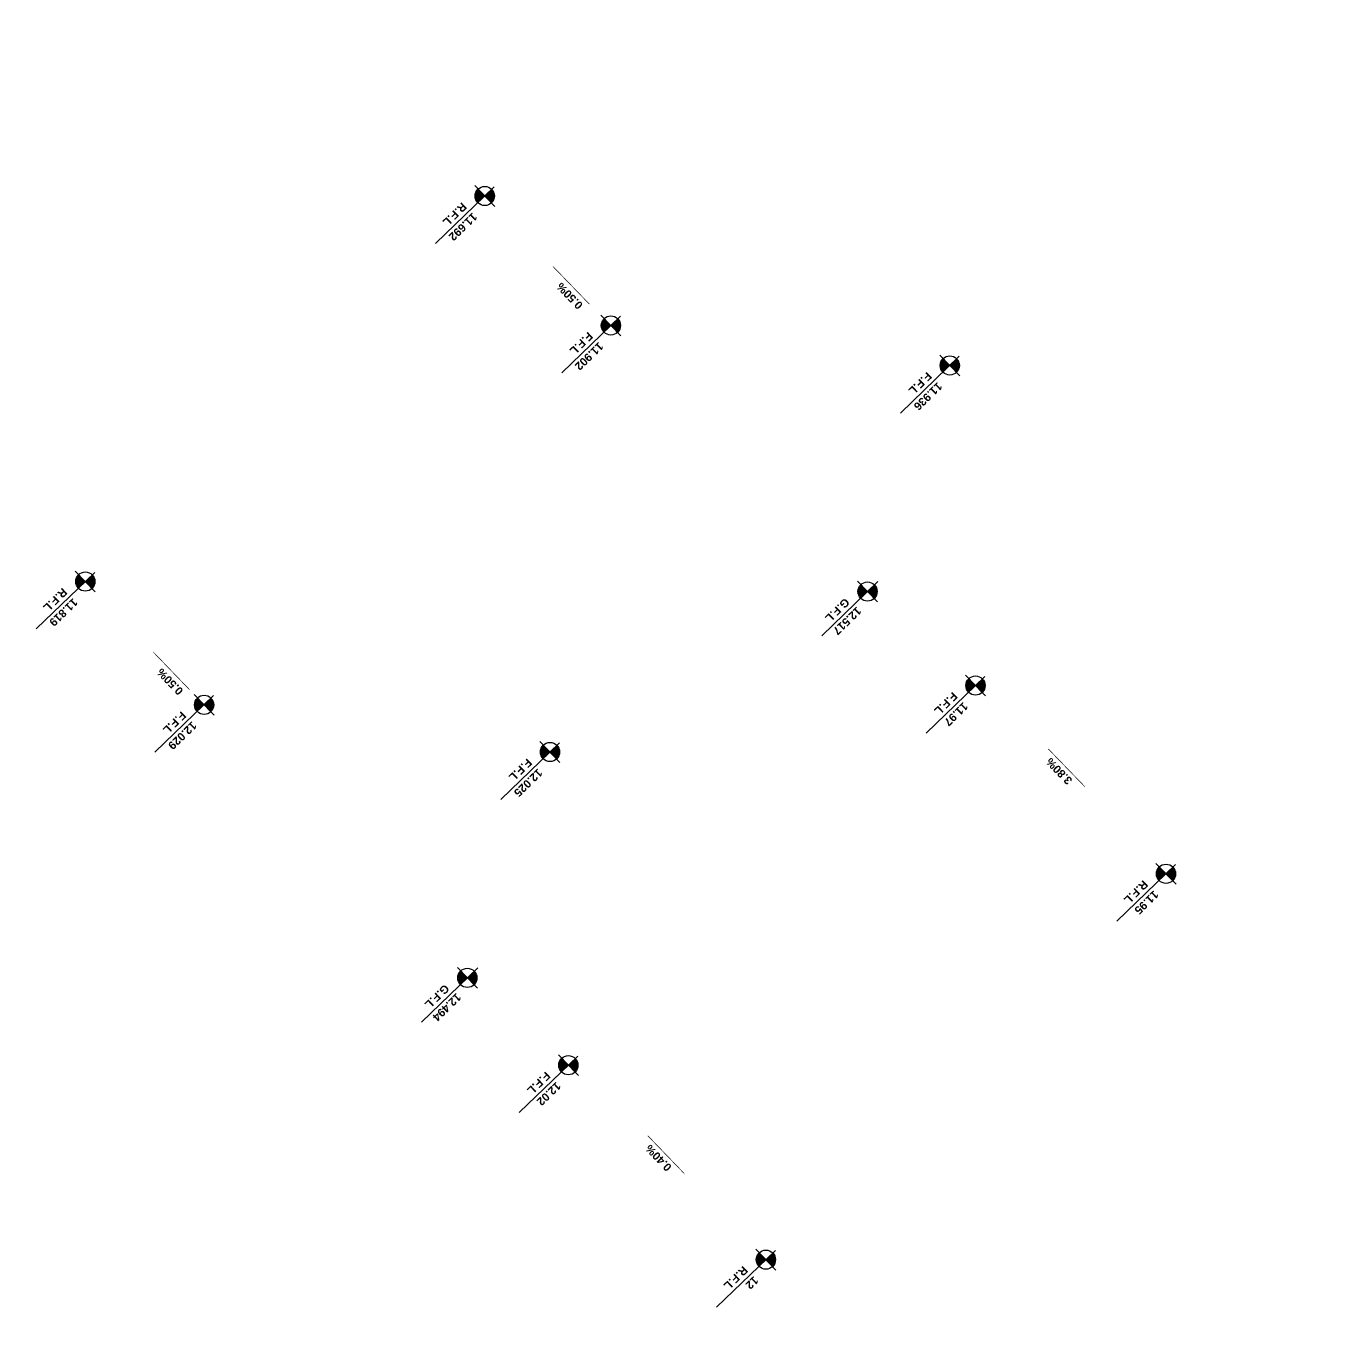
# Model space of a CAD drawing. Extents: x 406735 to 407516, y 2905844 to 2906372.
# Drawn here: x 406765.17 to 406805.83, y 2906090.95 to 2906131.7 of the extents above; entities that cross this region are included whole.
import ezdxf
from ezdxf.enums import TextEntityAlignment as Align

# ---------------------------------------------------------------- set-up
doc = ezdxf.new("R2010")
doc.units = 0
doc.layers.add('L-ANNO-TEXT', color=50, linetype='Continuous')
doc.styles.add('DIM-2_$0$DIM&GRADING 44$0$EN-SB', font='swissb.ttf')
pattern_1 = [(270, (-0.606962, 30.402658), (0.01875, -2e-18), [])]
pattern_2 = [(270, (-0.379531, 21.75), (0.01875, -2e-18), [])]
pattern_3 = [(270, (0, 5.75), (0.01875, -2e-18), [])]
pattern_4 = [(270, (-4e-06, 0.402685), (0.01875, -2e-18), [])]
pattern_5 = [(270, (0, 17.596942), (0.01875, -2e-18), [])]
pattern_6 = [(270, (-6.754531, 14.306078), (0.01875, -2e-18), [])]
pattern_7 = [(270, (-0.566783, 30.413224), (0.01875, -2e-18), [])]
pattern_8 = [(270, (-0.379531, 22.05), (0.01875, -2e-18), [])]
pattern_9 = [(270, (-0.01875, 6.049413), (0.01875, -2e-18), [])]
pattern_10 = [(270, (-1e-10, 0.402652), (0.01875, -2e-18), [])]

# ---------------------------------------------------------------- blocks, each defined once
blk = doc.blocks.new('*U41')
h = blk.add_hatch()
h.set_pattern_fill('ANSI31', color=256, scale=0.15, angle=225, style=0)
h.set_pattern_definition(pattern_1)
edge = h.paths.add_edge_path()
edge.add_line((-0.907, 30.403), (-0.607, 30.403))
edge.add_line((-0.607, 30.403), (-0.607, 30.703))
edge.add_ellipse((-0.607, 30.403), major_axis=(-0.212, -0.212), ratio=1, start_angle=225, end_angle=315)
h = blk.add_hatch()
h.set_pattern_fill('ANSI31', color=256, scale=0.15, angle=225, style=0)
h.set_pattern_definition(pattern_1)
edge = h.paths.add_edge_path()
edge.add_ellipse((-0.607, 30.403), major_axis=(-0.212, -0.212), ratio=1, start_angle=45, end_angle=135)
edge.add_line((-0.307, 30.403), (-0.607, 30.403))
edge.add_line((-0.607, 30.403), (-0.607, 30.103))
h = blk.add_hatch()
h.set_pattern_fill('ANSI31', color=256, scale=0.15, angle=225, style=0)
h.set_pattern_definition(pattern_2)
edge = h.paths.add_edge_path()
edge.add_line((-0.68, 21.75), (-0.38, 21.75))
edge.add_line((-0.38, 21.75), (-0.38, 22.05))
edge.add_ellipse((-0.38, 21.75), major_axis=(-0.212, -0.212), ratio=1, start_angle=225, end_angle=315)
h = blk.add_hatch()
h.set_pattern_fill('ANSI31', color=256, scale=0.15, angle=225, style=0)
h.set_pattern_definition(pattern_2)
edge = h.paths.add_edge_path()
edge.add_ellipse((-0.38, 21.75), major_axis=(-0.212, -0.212), ratio=1, start_angle=45, end_angle=135)
edge.add_line((-0.08, 21.75), (-0.38, 21.75))
edge.add_line((-0.38, 21.75), (-0.38, 21.45))
h = blk.add_hatch()
h.set_pattern_fill('ANSI31', color=256, scale=0.15, angle=225, style=0)
h.set_pattern_definition(pattern_5)
edge = h.paths.add_edge_path()
edge.add_line((-0.3, 17.597), (0, 17.597))
edge.add_line((0, 17.597), (0, 17.897))
edge.add_ellipse((0, 17.597), major_axis=(-0.212, -0.212), ratio=1, start_angle=225, end_angle=315)
h = blk.add_hatch()
h.set_pattern_fill('ANSI31', color=256, scale=0.15, angle=225, style=0)
h.set_pattern_definition(pattern_5)
edge = h.paths.add_edge_path()
edge.add_ellipse((0, 17.597), major_axis=(-0.212, -0.212), ratio=1, start_angle=45, end_angle=135)
edge.add_line((0.3, 17.597), (0, 17.597))
edge.add_line((0, 17.597), (0, 17.297))
h = blk.add_hatch()
h.set_pattern_fill('ANSI31', color=256, scale=0.15, angle=225, style=0)
h.set_pattern_definition(pattern_6)
edge = h.paths.add_edge_path()
edge.add_line((-7.055, 14.306), (-6.755, 14.306))
edge.add_line((-6.755, 14.306), (-6.755, 14.606))
edge.add_ellipse((-6.755, 14.306), major_axis=(-0.212, -0.212), ratio=1, start_angle=225, end_angle=315)
h = blk.add_hatch()
h.set_pattern_fill('ANSI31', color=256, scale=0.15, angle=225, style=0)
h.set_pattern_definition(pattern_6)
edge = h.paths.add_edge_path()
edge.add_ellipse((-6.755, 14.306), major_axis=(-0.212, -0.212), ratio=1, start_angle=45, end_angle=135)
edge.add_line((-6.455, 14.306), (-6.755, 14.306))
edge.add_line((-6.755, 14.306), (-6.755, 14.006))
h = blk.add_hatch()
h.set_pattern_fill('ANSI31', color=256, scale=0.15, angle=225, style=0)
h.set_pattern_definition(pattern_3)
edge = h.paths.add_edge_path()
edge.add_line((-0.3, 5.75), (0, 5.75))
edge.add_line((0, 5.75), (0, 6.05))
edge.add_ellipse((0, 5.75), major_axis=(-0.212, -0.212), ratio=1, start_angle=225, end_angle=315)
h = blk.add_hatch()
h.set_pattern_fill('ANSI31', color=256, scale=0.15, angle=225, style=0)
h.set_pattern_definition(pattern_3)
edge = h.paths.add_edge_path()
edge.add_ellipse((0, 5.75), major_axis=(-0.212, -0.212), ratio=1, start_angle=45, end_angle=135)
edge.add_line((0.3, 5.75), (0, 5.75))
edge.add_line((0, 5.75), (0, 5.45))
h = blk.add_hatch()
h.set_pattern_fill('ANSI31', color=256, scale=0.15, angle=225, style=0)
h.set_pattern_definition(pattern_4)
edge = h.paths.add_edge_path()
edge.add_line((-0.3, 0.403), (0, 0.403))
edge.add_line((0, 0.403), (0, 0.703))
edge.add_ellipse((0, 0.403), major_axis=(-0.212, -0.212), ratio=1, start_angle=225, end_angle=315)
h = blk.add_hatch()
h.set_pattern_fill('ANSI31', color=256, scale=0.15, angle=225, style=0)
h.set_pattern_definition(pattern_4)
edge = h.paths.add_edge_path()
edge.add_ellipse((0, 0.403), major_axis=(-0.212, -0.212), ratio=1, start_angle=45, end_angle=135)
edge.add_line((0.3, 0.403), (0, 0.403))
edge.add_line((0, 0.403), (0, 0.103))
for p, q in [((-0.607, 30.853, 0), (-0.607, 29.953, 0)), ((-1.019, 30.403, 0), (1.528, 30.403, 0)), ((-0.38, 22.2, 0), (-0.38, 21.3, 0)), ((-0.792, 21.75, 0), (1.756, 21.75, 0)), ((0, 18.047, 0), (0, 17.147, 0)), ((-0.45, 17.597, 0), (1.995, 17.597, 0)), ((-6.755, 14.756, 0), (-6.755, 13.856, 0)), ((-7.167, 14.306, 0), (-4.619, 14.306, 0)), ((0, 6.2, 0), (0, 5.3, 0)), ((-0.413, 5.75, 0), (2.135, 5.75, 0)), ((0, 0.853, 0), (0, -0.047, 0)), ((-0.413, 0.403, 0), (2.135, 0.403, 0))]:
    blk.add_line(p, q)
at = {"elevation": 0}
for points in [[(-0.637, 25.054, 0.02, 0.02, 0), (-0.637, 26.341, 0.1, 0, 0), (-0.637, 26.725, 0, 0, 0)], [(0, 5.102, 0.02, 0.02, 0), (0, 3.815, 0.1, 0, 0), (0, 3.43, 0, 0, 0)]]:
    blk.add_lwpolyline(points, format="xyseb", dxfattribs=at)
for centre in [(-0.607, 30.403, 0), (-0.38, 21.75, 0), (0, 17.597, 0), (-6.755, 14.306, 0), (0, 5.75, 0), (0, 0.403, 0)]:
    blk.add_circle(centre, 0.3)
at = {"layer": 'L-ANNO-TEXT', "char_height": 0.25, "attachment_point": 1, "style": 'DIM-2_$0$DIM&GRADING 44$0$EN-SB'}
for s, insert in [('R.F.L', (0.032, 30.292)), ('F.F.L', (0.259, 21.639)), ('G.F.L', (0.639, 17.486)), ('F.F.L', (-6.116, 14.195)), ('F.F.L', (0.639, 5.639)), ('R.F.L', (0.639, 0.292))]:
    blk.add_mtext_dynamic_manual_height_columns(s, width=0.67373, gutter_width=12.5, heights=[0], dxfattribs=dict(at, insert=insert))
at = {"layer": 'L-ANNO-TEXT', "style": 'DIM-2_$0$DIM&GRADING 44$0$EN-SB'}
for tag, p in [('L7', (0.015, 30.5, 0)), ('L6', (0.243, 21.847, 0)), ('SIDE-L', (-6.132, 14.403, 0)), ('L2', (0.622, 5.847, 0)), ('L1', (0.622, 0.5, 0))]:
    blk.add_attdef(tag, p, '', height=0.25, rotation=360, dxfattribs=at)
for tag, p in [('L5', (-0.518, 25.294, 0)), ('L3', (0.142, 3.996, 0))]:
    blk.add_attdef(tag, text='', height=0.25, rotation=270, dxfattribs=at).set_placement(p, align=Align.RIGHT)
at = {"layer": 'L-ANNO-TEXT', "style": 'DIM-2_$0$DIM&GRADING 44$0$EN-SB', "flags": 8}
blk.add_attdef('L4', (0.561, 17.689, 0), '', height=0.25, rotation=0, dxfattribs=at)
blk = doc.blocks.new('*U40')
h = blk.add_hatch()
h.set_pattern_fill('ANSI31', color=256, scale=0.15, angle=225, style=0)
h.set_pattern_definition(pattern_7)
edge = h.paths.add_edge_path()
edge.add_line((-0.867, 30.413), (-0.567, 30.413))
edge.add_line((-0.567, 30.413), (-0.567, 30.713))
edge.add_ellipse((-0.567, 30.413), major_axis=(-0.212, -0.212), ratio=1, start_angle=225, end_angle=315)
h = blk.add_hatch()
h.set_pattern_fill('ANSI31', color=256, scale=0.15, angle=225, style=0)
h.set_pattern_definition(pattern_7)
edge = h.paths.add_edge_path()
edge.add_ellipse((-0.567, 30.413), major_axis=(-0.212, -0.212), ratio=1, start_angle=45, end_angle=135)
edge.add_line((-0.267, 30.413), (-0.567, 30.413))
edge.add_line((-0.567, 30.413), (-0.567, 30.113))
h = blk.add_hatch()
h.set_pattern_fill('ANSI31', color=256, scale=0.15, angle=225, style=0)
h.set_pattern_definition(pattern_8)
edge = h.paths.add_edge_path()
edge.add_line((-0.68, 22.05), (-0.38, 22.05))
edge.add_line((-0.38, 22.05), (-0.38, 22.35))
edge.add_ellipse((-0.38, 22.05), major_axis=(-0.212, -0.212), ratio=1, start_angle=225, end_angle=315)
h = blk.add_hatch()
h.set_pattern_fill('ANSI31', color=256, scale=0.15, angle=225, style=0)
h.set_pattern_definition(pattern_8)
edge = h.paths.add_edge_path()
edge.add_ellipse((-0.38, 22.05), major_axis=(-0.212, -0.212), ratio=1, start_angle=45, end_angle=135)
edge.add_line((-0.08, 22.05), (-0.38, 22.05))
edge.add_line((-0.38, 22.05), (-0.38, 21.75))
h = blk.add_hatch()
h.set_pattern_fill('ANSI31', color=256, scale=0.15, angle=225, style=0)
h.set_pattern_definition(pattern_5)
edge = h.paths.add_edge_path()
edge.add_line((-0.3, 17.597), (0, 17.597))
edge.add_line((0, 17.597), (0, 17.897))
edge.add_ellipse((0, 17.597), major_axis=(-0.212, -0.212), ratio=1, start_angle=225, end_angle=315)
h = blk.add_hatch()
h.set_pattern_fill('ANSI31', color=256, scale=0.15, angle=225, style=0)
h.set_pattern_definition(pattern_5)
edge = h.paths.add_edge_path()
edge.add_ellipse((0, 17.597), major_axis=(-0.212, -0.212), ratio=1, start_angle=45, end_angle=135)
edge.add_line((0.3, 17.597), (0, 17.597))
edge.add_line((0, 17.597), (0, 17.297))
h = blk.add_hatch()
h.set_pattern_fill('ANSI31', color=256, scale=0.15, angle=225, style=0)
h.set_pattern_definition(pattern_6)
edge = h.paths.add_edge_path()
edge.add_line((-7.055, 14.306), (-6.755, 14.306))
edge.add_line((-6.755, 14.306), (-6.755, 14.606))
edge.add_ellipse((-6.755, 14.306), major_axis=(-0.212, -0.212), ratio=1, start_angle=225, end_angle=315)
h = blk.add_hatch()
h.set_pattern_fill('ANSI31', color=256, scale=0.15, angle=225, style=0)
h.set_pattern_definition(pattern_6)
edge = h.paths.add_edge_path()
edge.add_ellipse((-6.755, 14.306), major_axis=(-0.212, -0.212), ratio=1, start_angle=45, end_angle=135)
edge.add_line((-6.455, 14.306), (-6.755, 14.306))
edge.add_line((-6.755, 14.306), (-6.755, 14.006))
h = blk.add_hatch()
h.set_pattern_fill('ANSI31', color=256, scale=0.15, angle=225, style=0)
h.set_pattern_definition(pattern_9)
edge = h.paths.add_edge_path()
edge.add_line((-0.319, 6.049), (-0.019, 6.049))
edge.add_line((-0.019, 6.049), (-0.019, 6.349))
edge.add_ellipse((-0.019, 6.049), major_axis=(-0.212, -0.212), ratio=1, start_angle=225, end_angle=315)
h = blk.add_hatch()
h.set_pattern_fill('ANSI31', color=256, scale=0.15, angle=225, style=0)
h.set_pattern_definition(pattern_9)
edge = h.paths.add_edge_path()
edge.add_ellipse((-0.019, 6.049), major_axis=(-0.212, -0.212), ratio=1, start_angle=45, end_angle=135)
edge.add_line((0.281, 6.049), (-0.019, 6.049))
edge.add_line((-0.019, 6.049), (-0.019, 5.749))
h = blk.add_hatch()
h.set_pattern_fill('ANSI31', color=256, scale=0.15, angle=225, style=0)
h.set_pattern_definition(pattern_10)
edge = h.paths.add_edge_path()
edge.add_line((-0.3, 0.403), (0, 0.403))
edge.add_line((0, 0.403), (0, 0.703))
edge.add_ellipse((0, 0.403), major_axis=(-0.212, -0.212), ratio=1, start_angle=225, end_angle=315)
h = blk.add_hatch()
h.set_pattern_fill('ANSI31', color=256, scale=0.15, angle=225, style=0)
h.set_pattern_definition(pattern_10)
edge = h.paths.add_edge_path()
edge.add_ellipse((0, 0.403), major_axis=(-0.212, -0.212), ratio=1, start_angle=45, end_angle=135)
edge.add_line((0.3, 0.403), (0, 0.403))
edge.add_line((0, 0.403), (0, 0.103))
for p, q in [((-0.567, 30.863, 0), (-0.567, 29.963, 0)), ((-0.979, 30.413, 0), (1.568, 30.413, 0)), ((-0.38, 22.5, 0), (-0.38, 21.6, 0)), ((-0.792, 22.05, 0), (1.756, 22.05, 0)), ((0, 18.047, 0), (0, 17.147, 0)), ((-0.45, 17.597, 0), (1.995, 17.597, 0)), ((-6.755, 14.756, 0), (-6.755, 13.856, 0)), ((-7.167, 14.306, 0), (-4.619, 14.306, 0)), ((-0.019, 6.499, 0), (-0.019, 5.599, 0)), ((-0.431, 6.049, 0), (2.116, 6.049, 0)), ((0, 0.853, 0), (0, -0.047, 0)), ((-0.413, 0.403, 0), (2.135, 0.403, 0))]:
    blk.add_line(p, q)
at = {"elevation": 0}
for points in [[(-0.637, 25.054, 0.02, 0.02, 0), (-0.637, 26.341, 0.1, 0, 0), (-0.637, 26.725, 0, 0, 0)], [(0, 5.102, 0.02, 0.02, 0), (0, 3.815, 0.1, 0, 0), (0, 3.43, 0, 0, 0)]]:
    blk.add_lwpolyline(points, format="xyseb", dxfattribs=at)
for centre in [(-0.567, 30.413, 0), (-0.38, 22.05, 0), (0, 17.597, 0), (-6.755, 14.306, 0), (-0.019, 6.049, 0), (0, 0.403, 0)]:
    blk.add_circle(centre, 0.3)
at = {"layer": 'L-ANNO-TEXT', "char_height": 0.25, "attachment_point": 1, "style": 'DIM-2_$0$DIM&GRADING 44$0$EN-SB'}
for s, insert in [('R.F.L', (0.072, 30.302)), ('F.F.L', (0.259, 21.939)), ('G.F.L', (0.639, 17.486)), ('F.F.L', (-6.116, 14.195)), ('F.F.L', (0.62, 5.938)), ('R.F.L', (0.639, 0.292))]:
    blk.add_mtext_dynamic_manual_height_columns(s, width=0.67373, gutter_width=12.5, heights=[0], dxfattribs=dict(at, insert=insert))
at = {"layer": 'L-ANNO-TEXT', "style": 'DIM-2_$0$DIM&GRADING 44$0$EN-SB'}
for tag, p in [('L7', (0.056, 30.51, 0)), ('L6', (0.243, 22.147, 0)), ('SIDE-L', (-6.132, 14.403, 0)), ('L2', (0.604, 6.146, 0)), ('L1', (0.622, 0.5, 0))]:
    blk.add_attdef(tag, p, '', height=0.25, rotation=360, dxfattribs=at)
for tag, p in [('L5', (-0.518, 25.294, 0)), ('L3', (0.142, 3.996, 0))]:
    blk.add_attdef(tag, text='', height=0.25, rotation=270, dxfattribs=at).set_placement(p, align=Align.RIGHT)
at = {"layer": 'L-ANNO-TEXT', "style": 'DIM-2_$0$DIM&GRADING 44$0$EN-SB', "flags": 8}
blk.add_attdef('L4', (0.561, 17.689, 0), '', height=0.25, rotation=0, dxfattribs=at)

msp = doc.modelspace()

# ---------------------------------------------------------------- block references
ref = msp.add_blockref('*U40', (406779.214, 2906126.687, 0), dxfattribs=dict(rotation=224.056477316533))
ref.add_attrib('SIDE-L', '11.936', (406793.636, 2906120.6, 0), dxfattribs={"layer": 'L-ANNO-TEXT', "height": 0.25, "rotation": 224.0565, "style": 'DIM-2_$0$DIM&GRADING 44$0$EN-SB'})
ref.add_attrib('L5', '3.80%', dxfattribs={"layer": 'L-ANNO-TEXT', "height": 0.25, "rotation": 134.0565, "style": 'DIM-2_$0$DIM&GRADING 44$0$EN-SB', "flags": 8}).set_placement((406797.174, 2906108.869, 0), align=Align.RIGHT)
ref.add_attrib('L1', '11.692', (406779.114, 2906125.895, 0), dxfattribs={"layer": 'L-ANNO-TEXT', "height": 0.25, "rotation": 224.0565, "style": 'DIM-2_$0$DIM&GRADING 44$0$EN-SB'})
ref.add_attrib('L2', '11.902', (406783.054, 2906121.85, 0), dxfattribs={"layer": 'L-ANNO-TEXT', "height": 0.25, "rotation": 224.0565, "style": 'DIM-2_$0$DIM&GRADING 44$0$EN-SB'})
ref.add_attrib('L4', '12.517', (406791.111, 2906113.584, 0), dxfattribs={"layer": 'L-ANNO-TEXT', "height": 0.25, "rotation": 224.0565, "style": 'DIM-2_$0$DIM&GRADING 44$0$EN-SB'})
ref.add_attrib('L3', '0.50%', dxfattribs={"layer": 'L-ANNO-TEXT', "height": 0.25, "rotation": 134.0565, "style": 'DIM-2_$0$DIM&GRADING 44$0$EN-SB'}).set_placement((406781.891, 2906123.716, 0), align=Align.RIGHT)
ref.add_attrib('L6', '11.97', (406794.44, 2906110.602, 0), dxfattribs={"layer": 'L-ANNO-TEXT', "height": 0.25, "rotation": 224.0565, "style": 'DIM-2_$0$DIM&GRADING 44$0$EN-SB'})
ref.add_attrib('L7', '11.95', (406800.39, 2906104.722, 0), dxfattribs={"layer": 'L-ANNO-TEXT', "height": 0.25, "rotation": 224.0565, "style": 'DIM-2_$0$DIM&GRADING 44$0$EN-SB'})
ref = msp.add_blockref('*U41', (406766.741, 2906114.643, 0), dxfattribs=dict(rotation=223.9383070730701))
ref.add_attrib('SIDE-L', '12.025', (406781.151, 2906108.527, 0), dxfattribs={"layer": 'L-ANNO-TEXT', "height": 0.25, "rotation": 223.9383, "style": 'DIM-2_$0$DIM&GRADING 44$0$EN-SB'})
ref.add_attrib('L5', '0.40%', dxfattribs={"layer": 'L-ANNO-TEXT', "height": 0.25, "rotation": 133.9383, "style": 'DIM-2_$0$DIM&GRADING 44$0$EN-SB', "flags": 8}).set_placement((406784.665, 2906096.789, 0), align=Align.RIGHT)
ref.add_attrib('L1', '11.819', (406766.64, 2906113.852, 0), dxfattribs={"layer": 'L-ANNO-TEXT', "height": 0.25, "rotation": 223.9383, "style": 'DIM-2_$0$DIM&GRADING 44$0$EN-SB'})
ref.add_attrib('L2', '12.029', (406770.35, 2906110.001, 0), dxfattribs={"layer": 'L-ANNO-TEXT', "height": 0.25, "rotation": 223.9383, "style": 'DIM-2_$0$DIM&GRADING 44$0$EN-SB'})
ref.add_attrib('L4', '12.494', (406778.612, 2906101.516, 0), dxfattribs={"layer": 'L-ANNO-TEXT', "height": 0.25, "rotation": 223.9383, "style": 'DIM-2_$0$DIM&GRADING 44$0$EN-SB'})
ref.add_attrib('L3', '0.50%', dxfattribs={"layer": 'L-ANNO-TEXT', "height": 0.25, "rotation": 133.9383, "style": 'DIM-2_$0$DIM&GRADING 44$0$EN-SB'}).set_placement((406769.412, 2906111.667, 0), align=Align.RIGHT)
ref.add_attrib('L6', '12.02', (406781.726, 2906098.743, 0), dxfattribs={"layer": 'L-ANNO-TEXT', "height": 0.25, "rotation": 223.9383, "style": 'DIM-2_$0$DIM&GRADING 44$0$EN-SB'})
ref.add_attrib('L7', '12', (406787.894, 2906092.67, 0), dxfattribs={"layer": 'L-ANNO-TEXT', "height": 0.25, "rotation": 223.9383, "style": 'DIM-2_$0$DIM&GRADING 44$0$EN-SB'})

doc.saveas('drawing.dxf')
